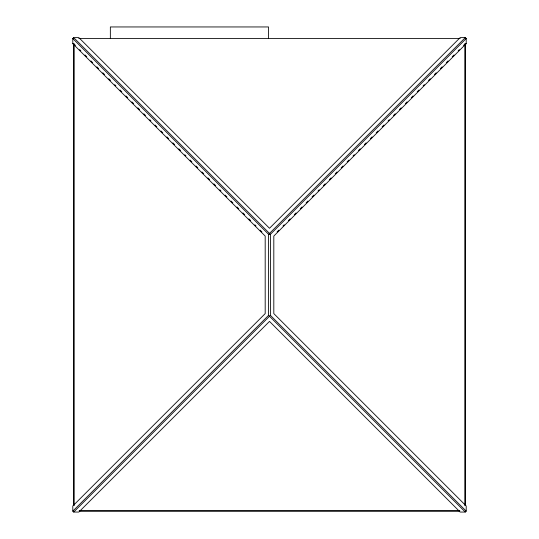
<?xml version="1.0" encoding="UTF-8"?>
<svg xmlns="http://www.w3.org/2000/svg" width="539" height="539" viewBox="0 0 539 539"><rect width="100%" height="100%" fill="white"/><g stroke="black" fill="none" stroke-linecap="round" stroke-linejoin="round"><path stroke-width="0.81" d="M73.702 37.615L72.792 38.525L72.792 43.672L265.188 236.062L265.188 313.604L72.792 506L72.792 511.147L73.702 512.05L78.849 512.05L269.5 321.399L460.151 512.05L465.298 512.05L466.208 511.147L466.208 506L273.812 313.604L273.812 236.062L466.208 43.672L466.208 38.525L465.298 37.615L460.151 37.615L269.5 228.273L78.849 37.615L73.702 37.615L270.403 234.324L270.403 315.342L466.208 511.147M465.298 37.615L268.597 234.324L268.597 315.342L465.298 512.05M277.066 231.905L278.845 230.126M283.002 225.969L284.188 224.783M288.345 220.626L290.13 218.841M294.281 214.69L296.066 212.905M300.223 208.748L302.002 206.969M306.159 202.812L307.944 201.027M312.094 196.87L313.88 195.091M318.037 190.934L319.223 189.748M323.38 185.591L325.158 183.812M329.316 179.655L331.101 177.87M335.258 173.713L337.037 171.934M341.194 167.777L342.972 165.992M347.129 161.841L348.915 160.056M353.072 155.899L354.258 154.713M358.415 150.556L360.193 148.777M364.351 144.62L366.136 142.835M370.293 138.678L372.072 136.899M376.229 132.742L378.007 130.964M382.164 126.806L383.95 125.021M388.107 120.864L389.293 119.678M393.45 115.521L395.228 113.742M399.386 109.585L401.171 107.8M405.328 103.643L407.107 101.864M411.264 97.707L413.042 95.929M417.199 91.771L418.985 89.986M423.142 85.829L424.328 84.643M428.485 80.486L430.263 78.707M434.421 74.55L436.206 72.765M440.363 68.608L442.142 66.829M446.299 62.672L448.077 60.894M452.234 56.736L454.02 54.951M458.177 50.794L459.363 49.608M463.52 45.451L465.298 43.672L466.208 43.672M72.792 511.147L268.597 315.342M73.702 512.05L270.403 315.342M73.702 38.525L72.792 38.525L268.597 234.324L270.403 234.324L466.208 38.525L465.298 38.525M78.755 38.525L460.245 38.525M72.792 43.672L73.702 43.672L75.48 45.451M79.132 510.756L459.868 510.756M79.597 511.147L459.403 511.147M79.637 49.608L80.823 50.794M84.98 54.951L86.766 56.736M90.923 60.894L92.701 62.672M96.858 66.829L98.637 68.608M102.794 72.765L104.579 74.55M108.737 78.707L110.515 80.486M114.672 84.643L115.858 85.829M120.015 89.986L121.801 91.771M125.958 95.929L127.736 97.707M131.893 101.864L133.672 103.643M137.829 107.8L139.614 109.585M143.772 113.742L145.55 115.521M149.707 119.678L150.893 120.864M155.05 125.021L156.836 126.806M160.993 130.964L162.771 132.742M166.928 136.899L168.707 138.678M172.864 142.835L174.649 144.62M178.807 148.777L180.585 150.556M184.742 154.713L185.928 155.899M190.085 160.056L191.871 161.841M196.028 165.992L197.806 167.777M201.963 171.934L203.742 173.713M207.899 177.87L209.684 179.655M213.842 183.812L215.62 185.591M219.777 189.748L220.963 190.934M225.12 195.091L226.906 196.87M231.056 201.027L232.841 202.812M236.998 206.969L238.777 208.748M242.934 212.905L244.719 214.69M248.87 218.841L250.655 220.626M254.812 224.783L255.998 225.969M260.155 230.126L261.934 231.905M465.298 43.571L465.298 505.259M464.914 43.955L464.914 505.71M268.537 38.599L268.537 26.95L110.354 26.95L110.354 38.586M74.086 43.955L74.086 505.71M73.702 43.571L73.702 505.259"/></g></svg>
